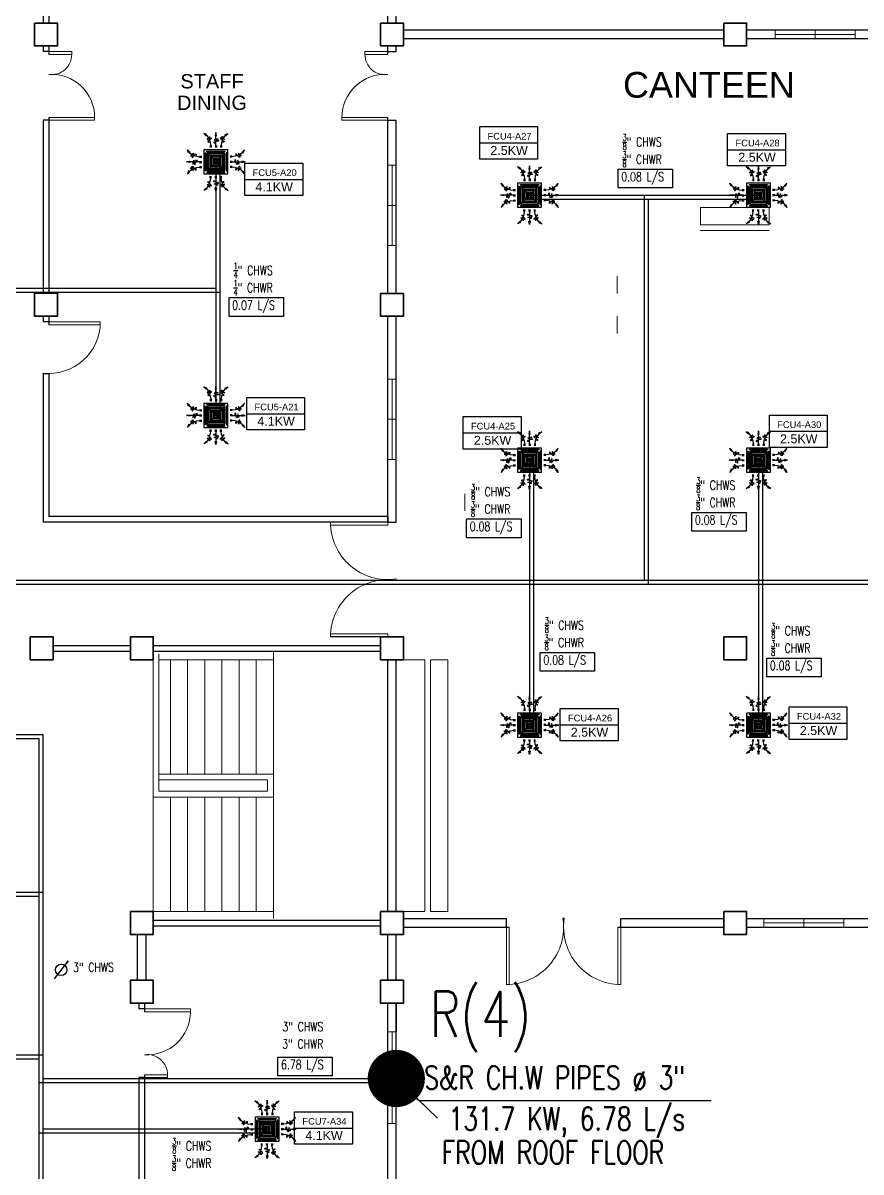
# Model space of a CAD drawing. Header units: millimetres. Extents: x 5 to 430, y 3 to 339.
# Drawn here: x 176.86 to 191.51, y 183.11 to 203.19 of the extents above; entities that cross this region are included whole.
import ezdxf
from ezdxf import colors
from ezdxf.entities.mleader import LeaderData, LeaderLine
from ezdxf.math import Vec2, Vec3

# ---------------------------------------------------------------- set-up
doc = ezdxf.new("R2010")
doc.units = ezdxf.units.MM
doc.header["$MEASUREMENT"] = 0
for name, color, linetype in [('AIR', 7, 'Continuous'), ('fcu line', 7, 'Continuous'), ('fcu return', 7, 'Continuous'), ('label', 7, 'Continuous'), ('Legends', 7, 'Continuous'), ('pipe label', 7, 'Continuous')]:
    doc.layers.add(name, color=color, linetype=linetype)
doc.styles.add('Arch-Dim', font='simplex.shx', dxfattribs={"width": 0.75})
doc.styles.get("Standard").update_dxf_attribs({"font": 'arial.ttf'})
doc.styles.add('SWISSLT175', font='swissl.ttf', dxfattribs={"height": 0.175})

# ---------------------------------------------------------------- blocks, each defined once
blk = doc.blocks.new('FCU-13000P (CASSETTE SPLIT)')
at = {"layer": 'AIR', "ltscale": 3}
for p, q in [((0, 0.523), (0, 1)), ((-0.193, 0.558), (-0.193, 0.487)), ((-0.162, 0.558), (-0.162, 0.487)), ((-0.016, 0.558), (-0.016, 0.487)), ((0.016, 0.558), (0.016, 0.487)), ((0.162, 0.558), (0.162, 0.487)), ((0.193, 0.558), (0.193, 0.487)), ((-0.523, 0), (-1, 0)), ((-0.558, 0.193), (-0.487, 0.193)), ((-0.558, 0.162), (-0.487, 0.162)), ((-0.558, 0.016), (-0.487, 0.016)), ((0.558, 0.193), (0.487, 0.193)), ((0.558, 0.162), (0.487, 0.162)), ((0.558, 0.016), (0.487, 0.016)), ((0.523, 0), (1, 0)), ((-0.558, -0.016), (-0.487, -0.016)), ((-0.558, -0.162), (-0.487, -0.162)), ((-0.558, -0.193), (-0.487, -0.193)), ((0.558, -0.016), (0.487, -0.016)), ((0.558, -0.162), (0.487, -0.162)), ((0.558, -0.193), (0.487, -0.193)), ((-0.193, -0.558), (-0.193, -0.487)), ((-0.162, -0.558), (-0.162, -0.487)), ((-0.016, -0.558), (-0.016, -0.487)), ((0, -0.523), (0, -1)), ((0.016, -0.558), (0.016, -0.487)), ((0.162, -0.558), (0.162, -0.487)), ((0.193, -0.558), (0.193, -0.487))]:
    blk.add_line(p, q, dxfattribs=at)
at = {"layer": 'AIR'}
for p, q in [((0.295, -0.295), (-0.295, 0.295)), ((0.295, 0.295), (-0.295, -0.295))]:
    blk.add_line(p, q, dxfattribs=at)
at = {"layer": 'AIR', "ltscale": 3}
for points in [[(-0.335, 0.895), (-0.311, 0.932), (-0.416, 0.973)], [(-0.022, 0.89), (0.022, 0.89), (0, 1)], [(0.335, 0.895), (0.311, 0.932), (0.416, 0.973)], [(-0.895, 0.335), (-0.932, 0.311), (-0.973, 0.416)], [(0.895, 0.335), (0.932, 0.311), (0.973, 0.416)], [(-0.89, 0.022), (-0.89, -0.022), (-1, 0)], [(0.89, 0.022), (0.89, -0.022), (1, 0)], [(-0.895, -0.335), (-0.932, -0.311), (-0.973, -0.416)], [(0.895, -0.335), (0.932, -0.311), (0.973, -0.416)], [(-0.335, -0.895), (-0.311, -0.932), (-0.416, -0.973)], [(-0.022, -0.89), (0.022, -0.89), (0, -1)], [(0.335, -0.895), (0.311, -0.932), (0.416, -0.973)]]:
    blk.add_lwpolyline(points, close=True, dxfattribs=at)
at = {"layer": 'AIR'}
for points in [[(-0.323, 0.914, -0.171809), (-0.178, 0.558), (-0.178, 0.522)], [(0.323, 0.914, 0.171809), (0.178, 0.558), (0.178, 0.522)], [(-0.914, 0.323, 0.171809), (-0.558, 0.178), (-0.522, 0.178)], [(0.914, 0.323, -0.171809), (0.558, 0.178), (0.522, 0.178)], [(-0.914, -0.323, -0.171809), (-0.558, -0.178), (-0.522, -0.178)], [(0.914, -0.323, 0.171809), (0.558, -0.178), (0.522, -0.178)], [(-0.323, -0.914, 0.171809), (-0.178, -0.558), (-0.178, -0.522)], [(0.323, -0.914, -0.171809), (0.178, -0.558), (0.178, -0.522)]]:
    blk.add_lwpolyline(points, format="xyb", dxfattribs=at)
for points in [[(-0.41, -0.41), (0.41, -0.41), (0.41, 0.41), (-0.41, 0.41)], [(-0.373, 0.31), (-0.348, 0.31), (-0.348, -0.31), (-0.373, -0.31)], [(-0.31, 0.372), (0.31, 0.372), (0.31, 0.348), (-0.31, 0.348)], [(-0.26, -0.26), (0.26, -0.26), (0.26, 0.26), (-0.26, 0.26)], [(-0.21, -0.21), (0.21, -0.21), (0.21, 0.21), (-0.21, 0.21)], [(-0.16, -0.16), (0.16, -0.16), (0.16, 0.16), (-0.16, 0.16)], [(-0.11, -0.11), (0.11, -0.11), (0.11, 0.11), (-0.11, 0.11)], [(-0.06, -0.06), (0.06, -0.06), (0.06, 0.06), (-0.06, 0.06)], [(0.372, 0.31), (0.348, 0.31), (0.348, -0.31), (0.372, -0.31)], [(-0.31, -0.373), (0.31, -0.373), (0.31, -0.348), (-0.31, -0.348)]]:
    blk.add_lwpolyline(points, close=True, dxfattribs=at)
blk.add_lwpolyline([(-0.26, -0.31), (0.26, -0.31, 0.414214), (0.31, -0.26), (0.31, 0.26, 0.414214), (0.26, 0.31), (-0.26, 0.31, 0.414214), (-0.31, 0.26), (-0.31, -0.26, 0.414214)], format="xyb", close=True, dxfattribs=at)
at = {"layer": 'AIR', "ltscale": 3}
for points in [[(-0.268, 0.84), (-0.231, 0.852), (-0.134, 0.882), (-0.422, 0.704), (0.005, 0.903), (-0.358, 0.645), (-0.239, 0.678), (-0.199, 0.69)], [(0.268, 0.84), (0.231, 0.852), (0.134, 0.882), (0.422, 0.704), (-0.005, 0.903), (0.358, 0.645), (0.239, 0.678), (0.199, 0.69)], [(-0.84, 0.268), (-0.852, 0.231), (-0.882, 0.134), (-0.704, 0.422), (-0.903, -0.005), (-0.645, 0.358), (-0.678, 0.239), (-0.69, 0.199)], [(0.84, 0.268), (0.852, 0.231), (0.882, 0.134), (0.704, 0.422), (0.903, -0.005), (0.645, 0.358), (0.678, 0.239), (0.69, 0.199)], [(-0.84, -0.268), (-0.852, -0.231), (-0.882, -0.134), (-0.704, -0.422), (-0.903, 0.005), (-0.645, -0.358), (-0.678, -0.239), (-0.69, -0.199)], [(0.84, -0.268), (0.852, -0.231), (0.882, -0.134), (0.704, -0.422), (0.903, 0.005), (0.645, -0.358), (0.678, -0.239), (0.69, -0.199)], [(-0.268, -0.84), (-0.231, -0.852), (-0.134, -0.882), (-0.422, -0.704), (0.005, -0.903), (-0.358, -0.645), (-0.239, -0.678), (-0.199, -0.69)], [(0.268, -0.84), (0.231, -0.852), (0.134, -0.882), (0.422, -0.704), (-0.005, -0.903), (0.358, -0.645), (0.239, -0.678), (0.199, -0.69)]]:
    blk.add_open_spline(points, degree=3, knots=[0.0032834, 0.0032834, 0.0032834, 0.0032834, 0.0712567, 0.1924075, 0.3347111, 0.5062145, 0.5813292, 0.5813292, 0.5813292, 0.5813292], dxfattribs=at)
for points in [[(0, 0.8), (0.077, 0.776), (-0.058, 0.755), (0.098, 0.718), (-0.087, 0.663), (0, 0.631)], [(-0.8, 0), (-0.776, -0.077), (-0.755, 0.058), (-0.718, -0.098), (-0.663, 0.087), (-0.631, 0)], [(0.8, 0), (0.776, -0.077), (0.755, 0.058), (0.718, -0.098), (0.663, 0.087), (0.631, 0)], [(0, -0.8), (0.077, -0.776), (-0.058, -0.755), (0.098, -0.718), (-0.087, -0.663), (0, -0.631)]]:
    blk.add_spline(points, degree=3, dxfattribs=at)
for points in [[(-0.416, 0.973), (-0.335, 0.895), (-0.311, 0.932)], [(0, 1), (-0.022, 0.89), (0.022, 0.89)], [(0.416, 0.973), (0.335, 0.895), (0.311, 0.932)], [(-0.973, 0.416), (-0.895, 0.335), (-0.932, 0.311)], [(0.973, 0.416), (0.895, 0.335), (0.932, 0.311)], [(-1, 0), (-0.89, 0.022), (-0.89, -0.022)], [(1, 0), (0.89, 0.022), (0.89, -0.022)], [(-0.973, -0.416), (-0.895, -0.335), (-0.932, -0.311)], [(0.973, -0.416), (0.895, -0.335), (0.932, -0.311)], [(-0.416, -0.973), (-0.335, -0.895), (-0.311, -0.932)], [(0, -1), (-0.022, -0.89), (0.022, -0.89)], [(0.416, -0.973), (0.335, -0.895), (0.311, -0.932)]]:
    blk.add_solid(points, dxfattribs=at)
blk = doc.blocks.new('_Dot')
at = {"color": 0, "linetype": 'ByBlock', "lineweight": -2}
blk.add_line((-0.5, 0), (-1, 0), dxfattribs=at)
at = {"color": 0, "linetype": 'ByBlock', "const_width": 0.5}
blk.add_lwpolyline([(-0.25, 0, 1), (0.25, 0, 1)], format="xyb", close=True, dxfattribs=at)

msp = doc.modelspace()

# ---------------------------------------------------------------- linework, layer by layer
at = {"color": 8, "lineweight": 25}
for p, q in [((183.237, 203.185), (183.237, 208.785)), ((183.387, 203.185), (183.387, 208.785)), ((177.212, 207.485), (177.212, 203.185)), ((177.312, 207.485), (177.312, 203.185)), ((189.112, 203.06), (183.512, 203.06)), ((194.112, 203.06), (189.512, 203.06)), ((189.112, 202.91), (183.512, 202.91)), ((194.112, 202.91), (189.512, 202.91)), ((177.212, 202.785), (177.212, 202.685)), ((177.312, 202.685), (177.212, 202.685)), ((177.312, 202.785), (177.312, 202.635)), ((177.312, 202.785), (177.312, 202.685)), ((183.237, 202.635), (183.237, 202.785)), ((183.237, 202.685), (183.387, 202.685)), ((183.387, 202.685), (183.387, 202.785)), ((177.212, 201.485), (177.212, 198.462)), ((177.312, 201.485), (177.212, 201.485)), ((177.312, 201.535), (177.312, 198.462)), ((183.237, 198.46), (183.237, 201.535)), ((183.237, 201.485), (183.387, 201.485)), ((183.387, 198.46), (183.387, 201.485)), ((177.212, 198.062), (177.212, 197.962)), ((177.312, 198.062), (177.312, 197.962)), ((183.237, 194.46), (183.237, 198.06)), ((183.387, 194.46), (183.387, 198.06)), ((177.312, 197.962), (177.212, 197.962)), ((177.212, 197.067), (177.212, 194.46)), ((177.212, 197.062), (177.312, 197.062)), ((177.312, 197.062), (177.312, 194.56)), ((183.237, 194.56), (177.312, 194.56)), ((183.237, 194.46), (177.312, 194.46)), ((183.237, 194.46), (183.387, 194.46)), ((177.387, 192.31), (178.737, 192.31)), ((177.387, 192.21), (178.737, 192.21)), ((179.137, 192.31), (183.112, 192.31)), ((179.137, 192.21), (183.112, 192.21)), ((183.237, 187.66), (183.237, 192.06)), ((183.387, 187.66), (183.387, 192.06)), ((183.512, 187.535), (185.312, 187.535)), ((185.312, 187.385), (185.312, 187.535)), ((187.312, 187.535), (189.112, 187.535)), ((187.312, 187.385), (187.312, 187.535)), ((189.512, 187.535), (195.112, 187.535)), ((179.137, 187.51), (183.112, 187.51)), ((179.137, 187.41), (183.112, 187.41)), ((183.512, 187.385), (185.362, 187.385)), ((187.262, 187.385), (189.112, 187.385)), ((189.512, 187.385), (195.112, 187.385)), ((178.862, 186.457), (178.862, 187.26)), ((179.012, 186.457), (179.012, 187.26)), ((183.237, 186.457), (183.237, 187.26)), ((183.387, 186.457), (183.387, 187.26)), ((178.887, 186.057), (178.887, 185.957)), ((178.987, 185.957), (178.887, 185.957)), ((178.987, 186.057), (178.987, 185.907)), ((178.987, 186.057), (178.987, 185.957)), ((183.237, 180.457), (183.237, 186.057)), ((183.387, 180.457), (183.387, 186.057)), ((183.387, 186.057), (183.387, 185.557)), ((178.887, 184.757), (178.887, 180.457)), ((178.987, 184.757), (178.887, 184.757)), ((178.987, 184.807), (178.987, 180.457))]:
    msp.add_line(p, q, dxfattribs=at)
at = {"color": 8, "lineweight": 9}
for p, q in [((190.012, 203.06), (190.012, 202.91)), ((190.712, 202.91), (190.712, 203.06)), ((191.412, 202.91), (191.412, 203.06)), ((190.012, 202.985), (191.412, 202.985)), ((190.012, 202.91), (191.412, 202.91)), ((183.387, 200.698), (183.237, 200.698)), ((183.312, 199.298), (183.312, 200.698)), ((183.237, 199.998), (183.387, 199.998)), ((183.387, 199.96), (183.387, 199.66)), ((189.907, 199.96), (188.707, 199.96)), ((188.707, 199.96), (188.707, 199.66)), ((189.907, 199.66), (189.907, 199.96)), ((188.707, 199.66), (189.907, 199.66)), ((183.387, 199.56), (183.387, 198.86)), ((189.907, 199.56), (188.707, 199.56)), ((183.237, 199.298), (183.387, 199.298)), ((183.387, 198.76), (183.387, 198.46)), ((187.247, 198.46), (187.247, 198.76)), ((183.387, 198.06), (183.387, 197.76)), ((187.247, 197.76), (187.247, 198.06)), ((183.387, 197.66), (183.387, 196.96)), ((183.387, 196.96), (183.237, 196.96)), ((183.312, 195.56), (183.312, 196.96)), ((183.387, 196.86), (183.387, 196.56)), ((183.237, 196.26), (183.387, 196.26)), ((183.387, 196.16), (183.387, 195.86)), ((183.387, 195.76), (183.387, 195.06)), ((183.237, 195.56), (183.387, 195.56)), ((183.387, 194.96), (183.387, 194.66)), ((184.587, 194.66), (184.587, 194.96)), ((179.237, 192.06), (179.237, 192.16)), ((181.237, 192.185), (181.237, 192.06)), ((179.137, 189.66), (179.137, 192.06)), ((179.237, 189.76), (179.237, 192.06)), ((181.237, 192.06), (179.237, 192.06)), ((179.437, 192.06), (179.437, 190.06)), ((179.737, 192.06), (179.737, 190.06)), ((180.037, 192.06), (180.037, 190.06)), ((180.337, 192.06), (180.337, 190.06)), ((180.637, 192.06), (180.637, 190.06)), ((180.937, 192.06), (180.937, 190.06)), ((181.237, 192.06), (181.237, 190.06)), ((183.887, 192.06), (183.512, 192.06)), ((183.887, 187.66), (183.887, 192.06)), ((183.987, 187.66), (183.987, 192.06)), ((183.987, 192.06), (184.287, 192.06)), ((184.287, 192.06), (184.287, 187.66)), ((180.937, 190.06), (179.237, 190.06)), ((180.937, 189.96), (179.237, 189.96)), ((180.937, 190.06), (181.237, 190.06)), ((180.937, 189.96), (181.137, 189.96)), ((181.137, 189.76), (181.137, 189.96)), ((181.237, 189.96), (181.237, 190.06)), ((181.237, 189.76), (181.237, 189.96)), ((180.937, 189.76), (179.237, 189.76)), ((180.937, 189.76), (181.137, 189.76)), ((181.237, 189.66), (181.237, 189.76)), ((180.937, 189.66), (179.137, 189.66)), ((179.137, 189.66), (179.137, 187.66)), ((179.437, 189.66), (179.437, 187.66)), ((179.737, 189.66), (179.737, 187.66)), ((180.037, 189.66), (180.037, 187.66)), ((180.337, 189.66), (180.337, 187.66)), ((180.637, 189.66), (180.637, 187.66)), ((180.937, 189.66), (180.937, 187.66)), ((180.937, 189.66), (181.237, 189.66)), ((181.237, 189.66), (181.237, 187.66)), ((181.237, 187.66), (179.137, 187.66)), ((181.237, 187.535), (181.237, 187.66)), ((183.387, 187.66), (183.887, 187.66)), ((184.287, 187.66), (183.987, 187.66)), ((189.812, 187.385), (189.812, 187.535)), ((190.512, 187.535), (190.512, 187.385)), ((191.212, 187.535), (191.212, 187.385)), ((191.212, 187.535), (191.612, 187.535)), ((191.212, 187.46), (189.812, 187.46)), ((183.387, 185.557), (183.237, 185.557)), ((183.237, 185.557), (183.237, 184.757)), ((183.312, 183.957), (183.312, 185.557)), ((183.237, 184.757), (183.387, 184.757)), ((183.387, 184.757), (183.387, 183.957)), ((183.387, 183.957), (183.237, 183.957))]:
    msp.add_line(p, q, dxfattribs=at)
at = {"color": 8, "lineweight": -2}
for p, q in [((177.312, 198.062), (177.312, 197.912)), ((177.212, 197.067), (177.212, 197.062)), ((183.237, 194.56), (183.237, 194.46)), ((177.312, 194.46), (177.212, 194.46)), ((183.237, 194.46), (182.237, 194.46)), ((183.237, 192.46), (182.237, 192.46)), ((186.301, 187.535), (186.324, 187.535)), ((186.324, 187.535), (186.301, 187.535))]:
    msp.add_line(p, q, dxfattribs=at)
at = {"color": 8, "lineweight": 13}
for p, q in [((177.312, 197.962), (178.212, 197.962)), ((178.212, 197.912), (177.312, 197.912)), ((178.212, 197.962), (178.212, 197.912)), ((185.312, 187.385), (185.312, 186.385)), ((185.362, 186.385), (185.362, 187.385)), ((187.262, 186.385), (187.262, 187.385)), ((187.312, 187.385), (187.312, 186.385)), ((185.312, 186.385), (185.362, 186.385)), ((187.312, 186.385), (187.262, 186.385))]:
    msp.add_line(p, q, dxfattribs=at)
at = {"color": 8, "lineweight": 35}
for points in [[(177.062, 203.185), (177.462, 203.185), (177.462, 202.785), (177.062, 202.785)], [(183.112, 203.185), (183.512, 203.185), (183.512, 202.785), (183.112, 202.785)], [(189.112, 203.185), (189.512, 203.185), (189.512, 202.785), (189.112, 202.785)], [(177.062, 198.462), (177.462, 198.462), (177.462, 198.062), (177.062, 198.062)], [(183.112, 198.46), (183.512, 198.46), (183.512, 198.06), (183.112, 198.06)], [(176.987, 192.46), (177.387, 192.46), (177.387, 192.06), (176.987, 192.06)], [(178.737, 192.46), (179.137, 192.46), (179.137, 192.06), (178.737, 192.06)], [(183.112, 192.46), (183.512, 192.46), (183.512, 192.06), (183.112, 192.06)], [(189.112, 192.46), (189.512, 192.46), (189.512, 192.06), (189.112, 192.06)], [(178.737, 187.66), (179.137, 187.66), (179.137, 187.26), (178.737, 187.26)], [(183.112, 187.66), (183.512, 187.66), (183.512, 187.26), (183.112, 187.26)], [(189.112, 187.66), (189.512, 187.66), (189.512, 187.26), (189.112, 187.26)], [(178.737, 186.457), (179.137, 186.457), (179.137, 186.057), (178.737, 186.057)], [(183.112, 186.457), (183.512, 186.457), (183.512, 186.057), (183.112, 186.057)]]:
    msp.add_lwpolyline(points, close=True, dxfattribs=at)
at = {"color": 8, "lineweight": 9}
for points in [[(190.012, 203.06), (191.412, 203.06), (191.412, 202.91), (190.012, 202.91)], [(183.237, 200.698), (183.387, 200.698), (183.387, 199.298), (183.237, 199.298)], [(183.237, 196.96), (183.387, 196.96), (183.387, 195.56), (183.237, 195.56)], [(189.812, 187.535), (191.212, 187.535), (191.212, 187.385), (189.812, 187.385)], [(183.237, 185.557), (183.387, 185.557), (183.387, 183.957), (183.237, 183.957)]]:
    msp.add_lwpolyline(points, close=True, dxfattribs=at)
at = {"color": 8, "lineweight": 13, "ltscale": 0.03}
for points in [[(177.312, 202.685), (177.312, 202.635), (177.712, 202.635), (177.712, 202.685)], [(183.237, 202.685), (183.237, 202.635), (182.837, 202.635), (182.837, 202.685)], [(177.312, 201.535), (177.312, 201.485), (178.112, 201.485), (178.112, 201.535)], [(183.237, 201.535), (183.237, 201.485), (182.437, 201.485), (182.437, 201.535)], [(178.987, 185.907), (178.987, 185.957), (179.787, 185.957), (179.787, 185.907)], [(178.987, 184.757), (178.987, 184.807), (179.387, 184.807), (179.387, 184.757)]]:
    msp.add_lwpolyline(points, close=True, dxfattribs=at)
at = {"color": 8, "lineweight": 13}
msp.add_lwpolyline([(183.237, 192.46), (183.237, 192.51), (182.237, 192.51), (182.237, 192.46, -0.459034), (183.387, 193.448), (183.387, 193.471), (183.387, 193.448), (183.387, 193.471, -0.459034), (182.237, 194.46), (182.237, 194.41), (183.237, 194.41), (183.237, 194.46)], format="xyb", dxfattribs=at)
at = {"color": 8, "lineweight": 13, "ltscale": 0.03}
for centre, radius, start, end in [((177.359, 202.635), 0.353, 262.3719, 0), ((183.191, 202.635), 0.353, 180, 277.6281), ((177.361, 201.535), 0.752, 0, 93.6952), ((183.189, 201.535), 0.752, 86.3048, 180), ((179.036, 185.907), 0.752, 266.3048, 0), ((179.034, 184.807), 0.353, 0, 97.6281)]:
    msp.add_arc(centre, radius, start, end, dxfattribs=at)
at = {"color": 8, "lineweight": 13}
for centre, radius, start, end in [((177.312, 197.962), 0.9, 263.6206, 0), ((185.312, 187.385), 1, 270, 8.6269), ((187.312, 187.385), 1, 171.3731, 270)]:
    msp.add_arc(centre, radius, start, end, dxfattribs=at)
at = {"layer": 'fcu line', "linetype": 'Continuous'}
for p, q in [((180.233, 200.758), (180.233, 196.329)), ((185.718, 200.175), (189.718, 200.175)), ((187.718, 200.175), (187.718, 193.448)), ((180.233, 198.544), (175.418, 198.544)), ((185.718, 195.546), (185.718, 190.917)), ((189.718, 195.546), (189.718, 190.917)), ((175.418, 193.448), (193.718, 193.448)), ((177.212, 190.745), (149.752, 190.745)), ((177.212, 181.545), (177.212, 190.745)), ((173.598, 187.995), (177.212, 187.995)), ((173.598, 185.157), (177.212, 185.157)), ((177.212, 184.742), (183.387, 184.742)), ((181.127, 183.854), (177.212, 183.854))]:
    msp.add_line(p, q, dxfattribs=at)
at = {"layer": 'fcu line'}
for p, q in [((177.651, 186.796), (177.465, 186.56)), ((177.589, 186.717), (177.651, 186.796)), ((177.465, 186.56), (177.404, 186.481)), ((183.387, 184.672), (183.788, 184.359))]:
    msp.add_line(p, q, dxfattribs=at)
for centre, radius in [((177.527, 186.639), 0.1), ((183.387, 184.742), 0.03), ((183.387, 184.672), 0.03)]:
    msp.add_circle(centre, radius, dxfattribs=at)
msp.add_ellipse((183.387, 184.707), major_axis=(0, 0.0826), ratio=0.601804, dxfattribs=at)
at = {"layer": 'fcu return', "linetype": 'Continuous'}
for p, q in [((180.303, 200.758), (180.303, 196.329)), ((185.718, 200.105), (189.718, 200.105)), ((187.788, 200.105), (187.788, 193.378)), ((180.303, 198.474), (175.488, 198.474)), ((185.788, 195.546), (185.788, 190.917)), ((189.788, 195.546), (189.788, 190.917)), ((175.488, 193.378), (193.788, 193.378)), ((177.142, 190.675), (149.752, 190.675)), ((177.142, 181.615), (177.142, 190.675)), ((173.598, 187.925), (177.142, 187.925)), ((173.598, 185.087), (177.142, 185.087)), ((177.142, 184.672), (183.387, 184.672)), ((181.127, 183.784), (177.142, 183.784))]:
    msp.add_line(p, q, dxfattribs=at)
at = {"layer": 'Legends', "linetype": 'Continuous', "lineweight": 25}
for p, q in [((184.845, 201.09), (185.857, 201.09)), ((189.18, 200.971), (190.193, 200.971)), ((180.737, 200.453), (181.75, 200.453)), ((180.771, 196.358), (181.784, 196.358)), ((184.556, 196.024), (185.568, 196.024)), ((189.91, 196.05), (190.923, 196.05)), ((190.255, 190.952), (191.267, 190.952)), ((186.252, 190.923), (187.264, 190.923)), ((181.609, 183.876), (182.621, 183.876))]:
    msp.add_line(p, q, dxfattribs=at)
at = {"layer": 'Legends'}
for points in [[(184.845, 201.374), (185.857, 201.374), (185.857, 200.806), (184.845, 200.806)], [(189.18, 201.255), (190.193, 201.255), (190.193, 200.687), (189.18, 200.687)], [(180.737, 200.737), (181.75, 200.737), (181.75, 200.169), (180.737, 200.169)], [(180.771, 196.642), (181.784, 196.642), (181.784, 196.074), (180.771, 196.074)], [(184.556, 196.308), (185.568, 196.308), (185.568, 195.74), (184.556, 195.74)], [(189.91, 196.334), (190.923, 196.334), (190.923, 195.766), (189.91, 195.766)], [(186.252, 191.207), (187.264, 191.207), (187.264, 190.639), (186.252, 190.639)], [(190.255, 191.236), (191.267, 191.236), (191.267, 190.668), (190.255, 190.668)], [(181.609, 184.16), (182.621, 184.16), (182.621, 183.592), (181.609, 183.592)]]:
    msp.add_lwpolyline(points, close=True, dxfattribs=at)
at = {"layer": 'pipe label', "color": 7, "linetype": 'Continuous', "lineweight": 25}
for points in [[(187.265, 200.629), (188.216, 200.629), (188.216, 200.302), (187.265, 200.302)], [(180.463, 198.386), (181.415, 198.386), (181.415, 198.058), (180.463, 198.058)], [(188.552, 194.632), (189.503, 194.632), (189.503, 194.305), (188.552, 194.305)], [(184.616, 194.519), (185.568, 194.519), (185.568, 194.191), (184.616, 194.191)], [(185.903, 192.185), (186.854, 192.185), (186.854, 191.858), (185.903, 191.858)], [(189.863, 192.088), (190.815, 192.088), (190.815, 191.761), (189.863, 191.761)], [(181.316, 185.116), (182.268, 185.116), (182.268, 184.788), (181.316, 184.788)]]:
    msp.add_lwpolyline(points, close=True, dxfattribs=at)

# ---------------------------------------------------------------- block references
at = {"layer": 'AIR', "xscale": 0.5113536813550488, "yscale": 0.5113536813550488, "zscale": 0.5113536813550488}
for p in [(180.233, 200.758), (185.718, 200.175), (189.718, 200.175), (180.233, 196.329), (189.718, 195.546), (185.718, 190.917), (189.718, 190.917), (181.127, 183.854)]:
    msp.add_blockref('FCU-13000P (CASSETTE SPLIT)', p, dxfattribs=at)
at = {"layer": 'AIR', "color": 7, "xscale": 0.5113536813550488, "yscale": 0.5113536813550488, "zscale": 0.5113536813550488}
msp.add_blockref('FCU-13000P (CASSETTE SPLIT)', (185.718, 195.546), dxfattribs=at)

# ---------------------------------------------------------------- texts
at = {"layer": 'label', "color": 8, "lineweight": -2, "ltscale": 0.4, "attachment_point": 5, "line_spacing_factor": 0.9, "style": 'SWISSLT175'}
for s, insert, char_height in [('STAFF ^JDINING', (180.165, 201.977), 0.25), ('CANTEEN', (188.853, 202.101), 0.45)]:
    msp.add_mtext(s, dxfattribs=dict(at, insert=insert, char_height=char_height))
at = {"layer": 'Legends', "linetype": 'Continuous', "lineweight": 25, "attachment_point": 1}
for s, width, insert, char_height in [('FCU4-A27', 0.44811, (184.981, 201.265), 0.117), ('2.5KW', 0.23674, (185.032, 201.037), 0.156), ('FCU4-A28', 0.44811, (189.317, 201.146), 0.117), ('2.5KW', 0.23674, (189.367, 200.918), 0.156), ('FCU5-A20', 0.44811, (180.874, 200.629), 0.117), ('4.1KW', 0.23674, (180.924, 200.4), 0.156), ('FCU5-A21', 0.44811, (180.908, 196.534), 0.117), ('4.1KW', 0.23674, (180.958, 196.305), 0.156), ('FCU4-A25', 0.44811, (184.692, 196.199), 0.117), ('FCU4-A30', 0.44811, (190.046, 196.225), 0.117), ('2.5KW', 0.23674, (184.743, 195.971), 0.156), ('2.5KW', 0.23674, (190.097, 195.997), 0.156), ('FCU4-A26', 0.44811, (186.388, 191.098), 0.117), ('FCU4-A32', 0.44811, (190.391, 191.128), 0.117), ('2.5KW', 0.23674, (186.438, 190.87), 0.156), ('2.5KW', 0.23674, (190.442, 190.899), 0.156), ('FCU7-A34', 0.44811, (181.745, 184.051), 0.117), ('4.1KW', 0.23674, (181.796, 183.823), 0.156)]:
    msp.add_mtext_dynamic_manual_height_columns(s, width=width, gutter_width=1.011, heights=[0], dxfattribs=dict(at, insert=insert, char_height=char_height))
at = {"layer": 'pipe label', "color": 7, "linetype": 'Continuous', "lineweight": 25, "attachment_point": 1, "style": 'Arch-Dim'}
for s, width, insert, char_height in [('\\A1;{\\H0.7x;\\S3/8;}" CHWS', 0.88035, (187.344, 201.24), 0.16), ('\\A1;{\\H0.7x;\\S3/8;}" CHWR', 0.88035, (187.341, 200.937), 0.16), ('0.08 L/S', 0.89967, (187.32, 200.579), 0.16), ('\\A1;{\\H0.7x;\\S1/4;}" CHWS', 0.88035, (180.543, 198.996), 0.16), ('\\A1;{\\H0.7x;\\S1/4;}" CHWR', 0.88035, (180.539, 198.693), 0.16), ('0.07 L/S', 0.89967, (180.518, 198.335), 0.16), ('\\A1;{\\H0.7x;\\S3/8;}" CHWS', 0.88035, (188.631, 195.243), 0.16), ('\\A1;{\\H0.7x;\\S3/8;}" CHWS', 0.88035, (184.695, 195.129), 0.16), ('\\A1;{\\H0.7x;\\S3/8;}" CHWR', 0.88035, (184.692, 194.826), 0.16), ('\\A1;{\\H0.7x;\\S3/8;}" CHWR', 0.88035, (188.628, 194.94), 0.16), ('0.08 L/S', 0.89967, (188.607, 194.582), 0.16), ('0.08 L/S', 0.89967, (184.671, 194.468), 0.16), ('\\A1;{\\H0.7x;\\S3/8;}" CHWS', 0.88035, (185.982, 192.796), 0.16), ('\\A1;{\\H0.7x;\\S3/8;}" CHWS', 0.88035, (189.942, 192.699), 0.16), ('\\A1;{\\H0.7x;\\S3/8;}" CHWR', 0.88035, (185.979, 192.493), 0.16), ('\\A1;{\\H0.7x;\\S3/8;}" CHWR', 0.88035, (189.939, 192.396), 0.16), ('0.08 L/S', 0.89967, (185.958, 192.135), 0.16), ('0.08 L/S', 0.89967, (189.918, 192.038), 0.16), ('\\A1;3" CHWS', 1.17294, (177.734, 186.765), 0.16), ('{\\C256;R(4)}', 5.63627, (183.967, 186.27), 0.8), ('\\A1;{\\H1x;3}" CHWS', 0.88035, (181.395, 185.727), 0.16), ('\\A1;{\\H1x;3}" CHWR', 0.88035, (181.392, 185.424), 0.16), ('6.78 L/S', 0.89967, (181.371, 185.065), 0.16), ('{\\C256;S&R CH.W PIPES ø 3"}', 5.63627, (183.876, 184.96), 0.4032), ('{\\C256;131.7 KW, 6.78 L/s}', 5.63627, (184.3, 184.243), 0.4032), ('\\A1;{\\H0.7x;\\S3/8;}" CHWS', 0.88035, (179.47, 183.699), 0.16), ('{\\C256;FROM ROOF FLOOR}', 5.63627, (184.183, 183.651), 0.4032), ('\\A1;{\\H0.7x;\\S3/8;}" CHWR', 0.88035, (179.466, 183.396), 0.16)]:
    msp.add_mtext_dynamic_manual_height_columns(s, width=width, gutter_width=1.011, heights=[0], dxfattribs=dict(at, insert=insert, char_height=char_height))

# ---------------------------------------------------------------- leaders
at = {"layer": 'fcu line'}
ml = msp.add_multileader_mtext('Standard', dxfattribs=at)
ml.set_content(' ', color=256)
ml.set_leader_properties()
ml.set_arrow_properties(name='DOT')
ml.build(insert=Vec2(0, 0))
ml.multileader.update_dxf_attribs({"dogleg_length": 0.36, "arrow_head_size": 1})
ctx = ml.context
ctx.base_point, ctx.char_height, ctx.arrow_head_size, ctx.landing_gap_size, ctx.plane_origin = Vec3(188.891, 184.359), 0.18, 1, 0.09, Vec3(183.387, 184.742)
notes = []
notes.append((ctx, [(0, (1, 1, 0), (183.788, 184.359), (1, 0), 5.103, [(0, [(183.387, 184.742)], 0, [])])]))
ctx.mtext.insert, ctx.mtext.flow_direction = Vec3(188.981, 184.449), 5
for ctx, leaders in notes:
    for number, flags, end, landing, length, lines in leaders:
        leader = LeaderData()
        leader.index, (leader.has_last_leader_line, leader.has_dogleg_vector, leader.attachment_direction) = number, flags
        leader.last_leader_point, leader.dogleg_vector, leader.dogleg_length = Vec3(end), Vec3(landing), length
        for number, points, colour, breaks in lines:
            line = LeaderLine()
            line.index, line.vertices, line.color, line.breaks = number, Vec3.list(points), colors.encode_raw_color(colour), breaks
            leader.lines.append(line)
        ctx.leaders.append(leader)

doc.saveas('drawing.dxf')
